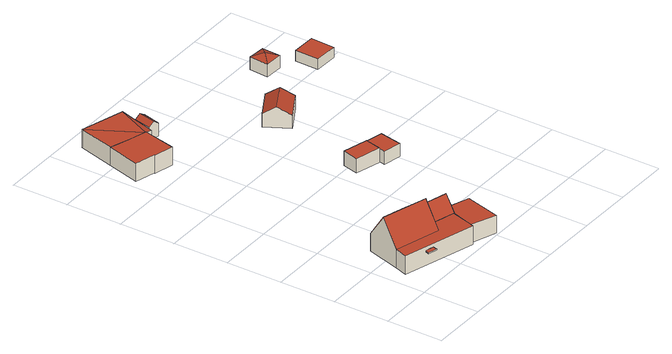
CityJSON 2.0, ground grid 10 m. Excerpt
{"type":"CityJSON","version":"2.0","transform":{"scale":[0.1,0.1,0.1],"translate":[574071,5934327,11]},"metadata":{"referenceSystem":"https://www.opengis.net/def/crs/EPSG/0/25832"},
"CityObjects":{
"building1":{"type":"Building","attributes":{"Grundfläche 2D":"160.000481","Grundhöhe NN":"11.539"},"children":["building1-1"],"geometry":[{"type":"Solid","lod":"3","boundaries":[[[[0,1,2,3,4]],[[5,6,7,8,9,10,11]],[[12,13,14,15,16,17,5]],[[17,6,5]],[[18,19,20,21,6,17]],[[19,18,22,23,24,25]],[[26,27,28,9,8]],[[28,27,25,29,30]],[[11,31,32,5]],[[6,21,7]],[[10,9,33,34]],[[11,10,34,31]],[[2,1,35,36]],[[3,2,36,37]],[[4,3,37,38]],[[12,5,32,39]],[[13,12,39,40]],[[41,15,14,13,40,42]],[[16,15,41,43]],[[23,22,18,17,16,43,44]],[[0,25,24,23,44,35,1]],[[21,20,19,25,27,26,8,7]],[[45,30,29,25,0,4,38]],[[28,30,45,33,9]],[[39,32,31,34,33,45,38,37,36,35,44,43,41,42,40]]]],"semantics":{"surfaces":[{"type":"RoofSurface"},{"type":"WallSurface"},{"type":"GroundSurface"}],"values":[[0,0,0,0,0,0,0,0,1,1,1,1,1,1,1,1,1,1,1,1,1,1,1,1,2]]}}]},
"building1-1":{"type":"BuildingInstallation","parents":["building1"],"geometry":[{"type":"MultiSurface","lod":"3","boundaries":[[[46,47,48,49]],[[48,50,51,49]],[[46,49,51,52]],[[47,46,52,53]],[[48,47,53,50]],[[53,52,51,50]]],"semantics":{"surfaces":[{"type":"RoofSurface"},{"type":"WallSurface"},{"type":"OuterCeilingSurface"}],"values":[0,1,1,1,1,2]}}]},
"building2":{"type":"Building","attributes":{"Grundfläche 2D":"101.420530","Grundhöhe NN":"12.144"},"geometry":[{"type":"Solid","lod":"3","boundaries":[[[[54,55,56,57,58,59,60]],[[61,62,58,63]],[[64,65,63]],[[65,61,63]],[[54,60,66,67]],[[55,54,67,68]],[[56,55,68,69]],[[56,69,70,63,57]],[[63,58,57]],[[60,59,71,66]],[[59,58,62]],[[63,70,72,64]],[[65,64,72,73]],[[61,65,73,74]],[[61,74,71,59,62]],[[66,71,74,73,72,70,69,68,67]]]],"semantics":{"surfaces":[{"type":"RoofSurface"},{"type":"WallSurface"},{"type":"GroundSurface"}],"values":[[0,0,0,0,1,1,1,1,1,1,1,1,1,1,1,2]]}}]},
"building3":{"type":"Building","attributes":{"Grundfläche 2D":"6.188499","Grundhöhe NN":"12.144"},"geometry":[{"type":"Solid","lod":"3","boundaries":[[[[75,76,77,78]],[[79,76,75,80]],[[78,77,81,82]],[[80,75,78,82,83]],[[79,80,83,84]],[[81,77,76,79,84]],[[83,82,81,84]]]],"semantics":{"surfaces":[{"type":"RoofSurface"},{"type":"WallSurface"},{"type":"GroundSurface"}],"values":[[0,0,1,1,1,1,2]]}}]},
"building4":{"type":"Building","attributes":{"Grundfläche 2D":"14.087594","Grundhöhe NN":"11.585"},"geometry":[{"type":"Solid","lod":"3","boundaries":[[[[85,86,87,88]],[[89,90,88,87]],[[90,91,85,88]],[[91,92,86,85]],[[92,89,87,86]],[[92,91,90,89]]]],"semantics":{"surfaces":[{"type":"RoofSurface"},{"type":"WallSurface"},{"type":"GroundSurface"}],"values":[[0,1,1,1,1,2]]}}]},
"building5":{"type":"Building","attributes":{"Grundfläche 2D":"13.103667","Grundhöhe NN":"11.280"},"geometry":[{"type":"Solid","lod":"3","boundaries":[[[[93,94,95,96]],[[97,98,96,95]],[[98,99,93,96]],[[99,100,94,93]],[[100,97,95,94]],[[100,99,98,97]]]],"semantics":{"surfaces":[{"type":"RoofSurface"},{"type":"WallSurface"},{"type":"GroundSurface"}],"values":[[0,1,1,1,1,2]]}}]},
"building6":{"type":"Building","attributes":{"Grundfläche 2D":"26.530647","Grundhöhe NN":"11.749"},"geometry":[{"type":"Solid","lod":"3","boundaries":[[[[101,102,103,104]],[[105,101,104,106]],[[106,104,103,107,108]],[[105,106,108,109]],[[102,101,105,109,110]],[[103,102,110,107]],[[108,107,110,109]]]],"semantics":{"surfaces":[{"type":"RoofSurface"},{"type":"WallSurface"},{"type":"GroundSurface"}],"values":[[0,0,1,1,1,1,2]]}}]},
"building7":{"type":"Building","attributes":{"Grundfläche 2D":"10.716216","Grundhöhe NN":"11.319"},"geometry":[{"type":"Solid","lod":"3","boundaries":[[[[111,112,113]],[[111,114,112]],[[111,113,115]],[[111,115,114]],[[116,117,113,112]],[[117,118,115,113]],[[118,119,114,115]],[[119,116,112,114]],[[119,118,117,116]]]],"semantics":{"surfaces":[{"type":"RoofSurface"},{"type":"WallSurface"},{"type":"GroundSurface"}],"values":[[0,0,0,0,1,1,1,1,2]]}}]},
"building8":{"type":"Building","attributes":{"Grundfläche 2D":"18.240510","Grundhöhe NN":"11.181"},"geometry":[{"type":"Solid","lod":"3","boundaries":[[[[120,121,122,123]],[[124,125,123,122]],[[125,126,120,123]],[[126,127,121,120]],[[127,124,122,121]],[[127,126,125,124]]]],"semantics":{"surfaces":[{"type":"RoofSurface"},{"type":"WallSurface"},{"type":"GroundSurface"}],"values":[[0,1,1,1,1,2]]}}]}
},
"vertices":[
[130,111,28],[150,105,28],[160,138,28],[131,146,28],[122,113,28],[155,18,39],[167,58,39],[119,72,39],[113,50,39],[31,73,39],[24,51,39],[154,13,39],[156,18,39],[202,2,37],[203,4,37],[219,65,37],[174,78,39],[169,58,39],[174,77,65],[125,91,65],[121,79,49],[119,72,38],[174,78,63],[180,97,37],[150,105,37],[130,111,37],[119,72,72],[121,79,83],[40,103,83],[122,113,37],[49,134,37],[154,13,5],[155,18,5],[31,73,5],[24,51,5],[150,105,5],[160,138,5],[131,146,5],[122,113,5],[156,18,5],[202,2,5],[219,65,5],[203,4,5],[174,78,5],[180,97,5],[49,134,5],
[59,32,33],[75,27,33],[77,35,33],[62,40,33],[77,35,31],[62,40,31],[59,32,31],[75,27,31],
[41,532,44],[40,531,44],[75,522,44],[90,581,43],[58,590,43],[20,600,44],[5,542,44],[39,666,44],[20,600,45],[90,581,42],[101,578,41],[119,645,42],[5,542,11],[41,532,11],[40,531,11],[75,522,11],[90,581,11],[20,600,11],[101,578,11],[119,645,11],[39,666,11],
[123,589,42],[130,620,42],[121,622,35],[114,591,35],[140,618,35],[133,587,35],[121,622,11],[114,591,11],[133,587,11],[140,618,11],
[268,265,32],[275,294,32],[230,306,32],[222,277,32],[230,306,6],[222,277,6],[268,265,6],[275,294,6],
[271,258,27],[303,251,27],[311,291,27],[280,298,27],[311,291,3],[280,298,3],[271,258,3],[303,251,3],
[310,480,45],[299,500,31],[249,472,31],[260,452,45],[322,459,31],[272,431,31],[249,472,7],[272,431,7],[322,459,7],[299,500,7],
[397,567,32],[413,582,26],[381,584,26],[411,548,26],[379,550,26],[413,582,3],[381,584,3],[379,550,3],[411,548,3],
[484,497,21],[486,540,21],[443,541,21],[442,498,21],[443,541,2],[442,498,2],[484,497,2],[486,540,2]
]}
